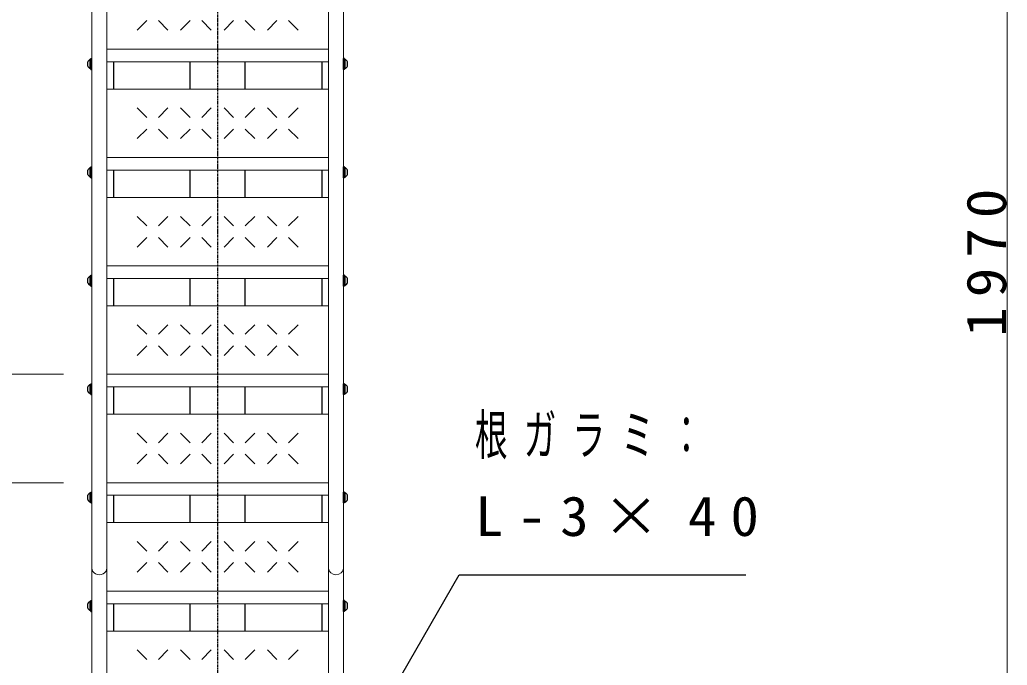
# Model space of a CAD drawing. Units: millimetres at full size; details may follow other scales. Extents: x -15630 to 0, y -2472 to 10680.
# Drawn here: x -10307 to -8485, y 3213 to 4404 of the extents above; entities that cross this region are included whole.
import ezdxf

# ---------------------------------------------------------------- set-up
doc = ezdxf.new("R2010")
doc.units = ezdxf.units.MM
doc.linetypes.add('USER2', pattern=[6, 3, -1, 1, -1])
doc.layers.add('線', color=2, linetype='Continuous', lineweight=25)
doc.layers.add('補助', color=2, linetype='Continuous', lineweight=13)
doc.styles.add('ＭＳ ゴシック', font='')
doc.styles.get('ＭＳ ゴシック').set_extended_font_data('MS Gothic')

msp = doc.modelspace()

# ---------------------------------------------------------------- linework, layer by layer
at = {"layer": '線', "color": 20, "linetype": 'USER2'}
msp.add_line((-9941.689, 6100), (-9941.689, 2480), dxfattribs=at)
at = {"layer": '線', "color": 7, "lineweight": 13}
for p, q in [((-10173.489, 3392.093), (-10173.489, 5236.4)), ((-10146.289, 3392.093), (-10146.289, 5236.4)), ((-9737.089, 3392.093), (-9737.089, 5236.4)), ((-9709.889, 3392.093), (-9709.889, 5236.4)), ((-10173.889, 2680), (-10173.889, 4950)), ((-10145.889, 2754.818), (-10145.889, 4950)), ((-9737.489, 2754.818), (-9737.489, 4950)), ((-9709.489, 2680), (-9709.489, 4950)), ((-10145.889, 4350.003), (-9737.489, 4350.003)), ((-10145.889, 4326.728), (-9737.489, 4326.728)), ((-10145.889, 4276.417), (-9737.489, 4276.417)), ((-10145.889, 4150.003), (-9737.489, 4150.003)), ((-10145.889, 4126.728), (-9737.489, 4126.728)), ((-10145.889, 4076.417), (-9737.489, 4076.417)), ((-10145.889, 3950.003), (-9737.489, 3950.003)), ((-10145.889, 3926.728), (-9737.489, 3926.728)), ((-10145.889, 3876.417), (-9737.489, 3876.417)), ((-10145.889, 3750.003), (-9737.489, 3750.003)), ((-10145.889, 3726.728), (-9737.489, 3726.728)), ((-10145.889, 3676.417), (-9737.489, 3676.417)), ((-10145.889, 3550.003), (-9737.489, 3550.003)), ((-10145.889, 3526.728), (-9737.489, 3526.728)), ((-10145.889, 3476.316), (-9737.489, 3476.316)), ((-10145.889, 3349.902), (-9737.489, 3349.902)), ((-10145.889, 3326.627), (-9737.489, 3326.627)), ((-10145.889, 3276.316), (-9737.489, 3276.316))]:
    msp.add_line(p, q, dxfattribs=at)
at = {"layer": '線'}
for p, q in [((-10072.296, 4402.604), (-10089.973, 4384.926)), ((-10033.405, 4384.926), (-10051.082, 4402.604)), ((-9992.296, 4402.604), (-10009.973, 4384.926)), ((-9953.405, 4384.926), (-9971.082, 4402.604)), ((-9912.296, 4402.604), (-9929.973, 4384.926)), ((-9873.405, 4384.926), (-9891.082, 4402.604)), ((-9832.296, 4402.604), (-9849.973, 4384.926)), ((-9793.405, 4384.926), (-9811.082, 4402.604)), ((-10181.239, 4318.703), (-10181.239, 4326.703)), ((-10175.889, 4331.353), (-10176.889, 4331.353)), ((-10176.889, 4314.053), (-10176.889, 4331.353)), ((-10175.889, 4332.703), (-10173.889, 4332.703)), ((-10175.889, 4312.703), (-10175.889, 4332.703)), ((-10175.889, 4314.053), (-10175.889, 4331.353)), ((-10173.889, 4312.703), (-10173.889, 4332.703)), ((-10133.889, 4326.728), (-10133.889, 4276.417)), ((-9992.489, 4276.417), (-9992.489, 4326.728)), ((-9890.889, 4276.417), (-9890.889, 4326.728)), ((-9749.489, 4326.728), (-9749.489, 4276.417)), ((-9707.505, 4332.703), (-9709.505, 4332.703)), ((-9709.505, 4312.703), (-9709.505, 4332.703)), ((-9707.505, 4312.703), (-9707.505, 4332.703)), ((-9707.505, 4331.353), (-9706.505, 4331.353)), ((-9707.505, 4314.053), (-9707.505, 4331.353)), ((-9706.505, 4314.053), (-9706.505, 4331.353)), ((-9702.155, 4318.703), (-9702.155, 4326.703)), ((-10175.889, 4314.053), (-10176.889, 4314.053)), ((-10175.889, 4312.703), (-10173.889, 4312.703)), ((-9707.505, 4312.703), (-9709.505, 4312.703)), ((-9707.505, 4314.053), (-9706.505, 4314.053)), ((-10072.296, 4223.817), (-10089.973, 4241.494)), ((-10033.405, 4241.494), (-10051.082, 4223.817)), ((-9992.296, 4223.817), (-10009.973, 4241.494)), ((-9953.405, 4241.494), (-9971.082, 4223.817)), ((-9912.296, 4223.817), (-9929.973, 4241.494)), ((-9873.405, 4241.494), (-9891.082, 4223.817)), ((-9832.296, 4223.817), (-9849.973, 4241.494)), ((-9793.405, 4241.494), (-9811.082, 4223.817)), ((-10072.296, 4202.604), (-10089.973, 4184.926)), ((-10033.405, 4184.926), (-10051.082, 4202.604)), ((-9992.296, 4202.604), (-10009.973, 4184.926)), ((-9953.405, 4184.926), (-9971.082, 4202.604)), ((-9912.296, 4202.604), (-9929.973, 4184.926)), ((-9873.405, 4184.926), (-9891.082, 4202.604)), ((-9832.296, 4202.604), (-9849.973, 4184.926)), ((-9793.405, 4184.926), (-9811.082, 4202.604)), ((-10181.239, 4118.703), (-10181.239, 4126.703)), ((-10175.889, 4131.353), (-10176.889, 4131.353)), ((-10176.889, 4114.053), (-10176.889, 4131.353)), ((-10175.889, 4132.703), (-10173.889, 4132.703)), ((-10175.889, 4112.703), (-10175.889, 4132.703)), ((-10175.889, 4114.053), (-10175.889, 4131.353)), ((-10173.889, 4112.703), (-10173.889, 4132.703)), ((-10133.889, 4126.728), (-10133.889, 4076.417)), ((-9992.489, 4076.417), (-9992.489, 4126.728)), ((-9890.889, 4076.417), (-9890.889, 4126.728)), ((-9749.489, 4126.728), (-9749.489, 4076.417)), ((-9707.505, 4132.703), (-9709.505, 4132.703)), ((-9709.505, 4112.703), (-9709.505, 4132.703)), ((-9707.505, 4112.703), (-9707.505, 4132.703)), ((-9707.505, 4131.353), (-9706.505, 4131.353)), ((-9707.505, 4114.053), (-9707.505, 4131.353)), ((-9706.505, 4114.053), (-9706.505, 4131.353)), ((-9702.155, 4118.703), (-9702.155, 4126.703)), ((-10175.889, 4114.053), (-10176.889, 4114.053)), ((-10175.889, 4112.703), (-10173.889, 4112.703)), ((-9707.505, 4112.703), (-9709.505, 4112.703)), ((-9707.505, 4114.053), (-9706.505, 4114.053)), ((-10072.296, 4023.817), (-10089.973, 4041.494)), ((-10033.405, 4041.494), (-10051.082, 4023.817)), ((-9992.296, 4023.817), (-10009.973, 4041.494)), ((-9953.405, 4041.494), (-9971.082, 4023.817)), ((-9912.296, 4023.817), (-9929.973, 4041.494)), ((-9873.405, 4041.494), (-9891.082, 4023.817)), ((-9832.296, 4023.817), (-9849.973, 4041.494)), ((-9793.405, 4041.494), (-9811.082, 4023.817)), ((-10072.296, 4002.604), (-10089.973, 3984.926)), ((-10033.405, 3984.926), (-10051.082, 4002.604)), ((-9992.296, 4002.604), (-10009.973, 3984.926)), ((-9953.405, 3984.926), (-9971.082, 4002.604)), ((-9912.296, 4002.604), (-9929.973, 3984.926)), ((-9873.405, 3984.926), (-9891.082, 4002.604)), ((-9832.296, 4002.604), (-9849.973, 3984.926)), ((-9793.405, 3984.926), (-9811.082, 4002.604)), ((-10181.239, 3918.703), (-10181.239, 3926.703)), ((-10175.889, 3931.353), (-10176.889, 3931.353)), ((-10176.889, 3914.053), (-10176.889, 3931.353)), ((-10175.889, 3932.703), (-10173.889, 3932.703)), ((-10175.889, 3912.703), (-10175.889, 3932.703)), ((-10175.889, 3914.053), (-10175.889, 3931.353)), ((-10173.889, 3912.703), (-10173.889, 3932.703)), ((-10133.889, 3926.728), (-10133.889, 3876.417)), ((-9992.489, 3876.417), (-9992.489, 3926.728)), ((-9890.889, 3876.417), (-9890.889, 3926.728)), ((-9749.489, 3926.728), (-9749.489, 3876.417)), ((-9707.505, 3932.703), (-9709.505, 3932.703)), ((-9709.505, 3912.703), (-9709.505, 3932.703)), ((-9707.505, 3912.703), (-9707.505, 3932.703)), ((-9707.505, 3931.353), (-9706.505, 3931.353)), ((-9707.505, 3914.053), (-9707.505, 3931.353)), ((-9706.505, 3914.053), (-9706.505, 3931.353)), ((-9702.155, 3918.703), (-9702.155, 3926.703)), ((-10175.889, 3914.053), (-10176.889, 3914.053)), ((-10175.889, 3912.703), (-10173.889, 3912.703)), ((-9707.505, 3912.703), (-9709.505, 3912.703)), ((-9707.505, 3914.053), (-9706.505, 3914.053)), ((-10072.296, 3823.817), (-10089.973, 3841.494)), ((-10033.405, 3841.494), (-10051.082, 3823.817)), ((-9992.296, 3823.817), (-10009.973, 3841.494)), ((-9953.405, 3841.494), (-9971.082, 3823.817)), ((-9912.296, 3823.817), (-9929.973, 3841.494)), ((-9873.405, 3841.494), (-9891.082, 3823.817)), ((-9832.296, 3823.817), (-9849.973, 3841.494)), ((-9793.405, 3841.494), (-9811.082, 3823.817)), ((-10072.296, 3802.604), (-10089.973, 3784.926)), ((-10033.405, 3784.926), (-10051.082, 3802.604)), ((-9992.296, 3802.604), (-10009.973, 3784.926)), ((-9953.405, 3784.926), (-9971.082, 3802.604)), ((-9912.296, 3802.604), (-9929.973, 3784.926)), ((-9873.405, 3784.926), (-9891.082, 3802.604)), ((-9832.296, 3802.604), (-9849.973, 3784.926)), ((-9793.405, 3784.926), (-9811.082, 3802.604)), ((-10181.239, 3718.703), (-10181.239, 3726.703)), ((-10175.889, 3731.353), (-10176.889, 3731.353)), ((-10176.889, 3714.053), (-10176.889, 3731.353)), ((-10175.889, 3732.703), (-10173.889, 3732.703)), ((-10175.889, 3712.703), (-10175.889, 3732.703)), ((-10175.889, 3714.053), (-10175.889, 3731.353)), ((-10173.889, 3712.703), (-10173.889, 3732.703)), ((-10133.889, 3726.728), (-10133.889, 3676.417)), ((-9992.489, 3676.417), (-9992.489, 3726.728)), ((-9890.889, 3676.417), (-9890.889, 3726.728)), ((-9749.489, 3726.728), (-9749.489, 3676.417)), ((-9707.505, 3732.703), (-9709.505, 3732.703)), ((-9709.505, 3712.703), (-9709.505, 3732.703)), ((-9707.505, 3712.703), (-9707.505, 3732.703)), ((-9707.505, 3731.353), (-9706.505, 3731.353)), ((-9707.505, 3714.053), (-9707.505, 3731.353)), ((-9706.505, 3714.053), (-9706.505, 3731.353)), ((-9702.155, 3718.703), (-9702.155, 3726.703)), ((-10175.889, 3714.053), (-10176.889, 3714.053)), ((-10175.889, 3712.703), (-10173.889, 3712.703)), ((-9707.505, 3712.703), (-9709.505, 3712.703)), ((-9707.505, 3714.053), (-9706.505, 3714.053)), ((-10072.296, 3623.817), (-10089.973, 3641.494)), ((-10033.405, 3641.494), (-10051.082, 3623.817)), ((-9992.296, 3623.817), (-10009.973, 3641.494)), ((-9953.405, 3641.494), (-9971.082, 3623.817)), ((-9912.296, 3623.817), (-9929.973, 3641.494)), ((-9873.405, 3641.494), (-9891.082, 3623.817)), ((-9832.296, 3623.817), (-9849.973, 3641.494)), ((-9793.405, 3641.494), (-9811.082, 3623.817)), ((-10072.296, 3602.604), (-10089.973, 3584.926)), ((-10033.405, 3584.926), (-10051.082, 3602.604)), ((-9992.296, 3602.604), (-10009.973, 3584.926)), ((-9953.405, 3584.926), (-9971.082, 3602.604)), ((-9912.296, 3602.604), (-9929.973, 3584.926)), ((-9873.405, 3584.926), (-9891.082, 3602.604)), ((-9832.296, 3602.604), (-9849.973, 3584.926)), ((-9793.405, 3584.926), (-9811.082, 3602.604)), ((-10181.239, 3518.703), (-10181.239, 3526.703)), ((-10175.889, 3531.353), (-10176.889, 3531.353)), ((-10176.889, 3514.053), (-10176.889, 3531.353)), ((-10175.889, 3532.703), (-10173.889, 3532.703)), ((-10175.889, 3512.703), (-10175.889, 3532.703)), ((-10175.889, 3514.053), (-10175.889, 3531.353)), ((-10173.889, 3512.703), (-10173.889, 3532.703)), ((-10133.889, 3526.728), (-10133.889, 3476.316)), ((-9992.489, 3476.417), (-9992.489, 3526.728)), ((-9890.889, 3476.417), (-9890.889, 3526.728)), ((-9749.489, 3526.728), (-9749.489, 3476.316)), ((-9707.505, 3532.703), (-9709.505, 3532.703)), ((-9709.505, 3512.703), (-9709.505, 3532.703)), ((-9707.505, 3512.703), (-9707.505, 3532.703)), ((-9707.505, 3531.353), (-9706.505, 3531.353)), ((-9707.505, 3514.053), (-9707.505, 3531.353)), ((-9706.505, 3514.053), (-9706.505, 3531.353)), ((-9702.155, 3518.703), (-9702.155, 3526.703)), ((-10175.889, 3514.053), (-10176.889, 3514.053)), ((-10175.889, 3512.703), (-10173.889, 3512.703)), ((-9707.505, 3512.703), (-9709.505, 3512.703)), ((-9707.505, 3514.053), (-9706.505, 3514.053)), ((-10072.296, 3423.716), (-10089.973, 3441.393)), ((-10033.405, 3441.393), (-10051.082, 3423.716)), ((-9992.296, 3423.716), (-10009.973, 3441.393)), ((-9953.405, 3441.393), (-9971.082, 3423.716)), ((-9912.296, 3423.716), (-9929.973, 3441.393)), ((-9873.405, 3441.393), (-9891.082, 3423.716)), ((-9832.296, 3423.716), (-9849.973, 3441.393)), ((-9793.405, 3441.393), (-9811.082, 3423.716)), ((-10072.296, 3402.502), (-10089.973, 3384.825)), ((-10033.405, 3384.825), (-10051.082, 3402.502)), ((-9992.296, 3402.502), (-10009.973, 3384.825)), ((-9953.405, 3384.825), (-9971.082, 3402.502)), ((-9912.296, 3402.502), (-9929.973, 3384.825)), ((-9873.405, 3384.825), (-9891.082, 3402.502)), ((-9832.296, 3402.502), (-9849.973, 3384.825)), ((-9793.405, 3384.825), (-9811.082, 3402.502)), ((-10181.239, 3318.602), (-10181.239, 3326.602)), ((-10175.889, 3331.252), (-10176.889, 3331.252)), ((-10176.889, 3313.952), (-10176.889, 3331.252)), ((-10175.889, 3332.602), (-10173.889, 3332.602)), ((-10175.889, 3312.602), (-10175.889, 3332.602)), ((-10175.889, 3313.952), (-10175.889, 3331.252)), ((-10173.889, 3312.602), (-10173.889, 3332.602)), ((-10133.889, 3326.627), (-10133.889, 3276.316)), ((-9992.489, 3276.316), (-9992.489, 3326.627)), ((-9890.889, 3276.316), (-9890.889, 3326.627)), ((-9749.489, 3326.627), (-9749.489, 3276.316)), ((-9707.505, 3332.602), (-9709.505, 3332.602)), ((-9709.505, 3312.602), (-9709.505, 3332.602)), ((-9707.505, 3312.602), (-9707.505, 3332.602)), ((-9707.505, 3331.252), (-9706.505, 3331.252)), ((-9707.505, 3313.952), (-9707.505, 3331.252)), ((-9706.505, 3313.952), (-9706.505, 3331.252)), ((-9702.155, 3318.602), (-9702.155, 3326.602)), ((-10175.889, 3313.952), (-10176.889, 3313.952)), ((-10175.889, 3312.602), (-10173.889, 3312.602)), ((-9707.505, 3312.602), (-9709.505, 3312.602)), ((-9707.505, 3313.952), (-9706.505, 3313.952)), ((-10072.296, 3223.716), (-10089.973, 3241.393)), ((-10033.405, 3241.393), (-10051.082, 3223.716)), ((-9992.296, 3223.716), (-10009.973, 3241.393)), ((-9953.405, 3241.393), (-9971.082, 3223.716)), ((-9912.296, 3223.716), (-9929.973, 3241.393)), ((-9873.405, 3241.393), (-9891.082, 3223.716)), ((-9832.296, 3223.716), (-9849.973, 3241.393)), ((-9793.405, 3241.393), (-9811.082, 3223.716))]:
    msp.add_line(p, q, dxfattribs=at)
for centre, start, end in [((-10172.303, 4322.703), 117.93242, 155.88589), ((-10172.303, 4322.703), 204.11411, 242.06758), ((-9711.091, 4322.703), 24.11411, 62.06758), ((-9711.091, 4322.703), 297.93242, 335.88589), ((-10172.303, 4122.703), 117.93242, 155.88589), ((-10172.303, 4122.703), 204.11411, 242.06758), ((-9711.091, 4122.703), 24.11411, 62.06758), ((-9711.091, 4122.703), 297.93242, 335.88589), ((-10172.303, 3922.703), 117.93242, 155.88589), ((-10172.303, 3922.703), 204.11411, 242.06758), ((-9711.091, 3922.703), 24.11411, 62.06758), ((-9711.091, 3922.703), 297.93242, 335.88589), ((-10172.303, 3722.703), 117.93242, 155.88589), ((-10172.303, 3722.703), 204.11411, 242.06758), ((-9711.091, 3722.703), 24.11411, 62.06758), ((-9711.091, 3722.703), 297.93242, 335.88589), ((-10172.303, 3522.703), 117.93242, 155.88589), ((-10172.303, 3522.703), 204.11411, 242.06758), ((-9711.091, 3522.703), 24.11411, 62.06758), ((-9711.091, 3522.703), 297.93242, 335.88589), ((-10172.303, 3322.602), 117.93242, 155.88589), ((-10172.303, 3322.602), 204.11411, 242.06758), ((-9711.091, 3322.602), 24.11411, 62.06758), ((-9711.091, 3322.602), 297.93242, 335.88589)]:
    msp.add_arc(centre, 9.791, start, end, dxfattribs=at)
at = {"layer": '線', "color": 7, "lineweight": 13}
for centre, major_axis, start_param, end_param in [((-10159.889, 3392.093), (13.6, 0), 3.14159265, 6.28318531), ((-9723.489, 3392.093), (-13.6, 0), 6.28318531, 9.42477796)]:
    msp.add_ellipse(centre, major_axis=major_axis, ratio=0.891007, start_param=start_param, end_param=end_param, dxfattribs=at)
at = {"layer": '補助'}
for p, q in [((-8485.439, 2980), (-8485.439, 4950)), ((-10225.889, 3750.003), (-10631.689, 3750.003)), ((-10225.889, 3550.003), (-10631.689, 3550.003))]:
    msp.add_line(p, q, dxfattribs=at)
at = {"layer": '補助', "lineweight": 25}
for p, q in [((-9801.689, 2850.749), (-9496.126, 3380)), ((-9496.126, 3380), (-9456.126, 3380)), ((-9456.126, 3380), (-8967.347, 3380))]:
    msp.add_line(p, q, dxfattribs=at)

# ---------------------------------------------------------------- texts
at = {"layer": '補助', "insert": (-8486.439, 3965), "char_height": 73.31, "attachment_point": 8, "rotation": 90, "style": 'ＭＳ ゴシック'}
msp.add_mtext('\\T1.33;\\W1.1;1970', dxfattribs=at)
at = {"layer": '補助', "char_height": 73.31, "attachment_point": 1, "style": 'ＭＳ ゴシック'}
for s, insert in [('\\T1.5;\\W0.6;根ガラミ：', (-9467.126, 3675)), ('\\T1.5;\\W1.05;L-3×40', (-9467.126, 3525))]:
    msp.add_mtext(s, dxfattribs=dict(at, insert=insert))

doc.saveas('drawing.dxf')
